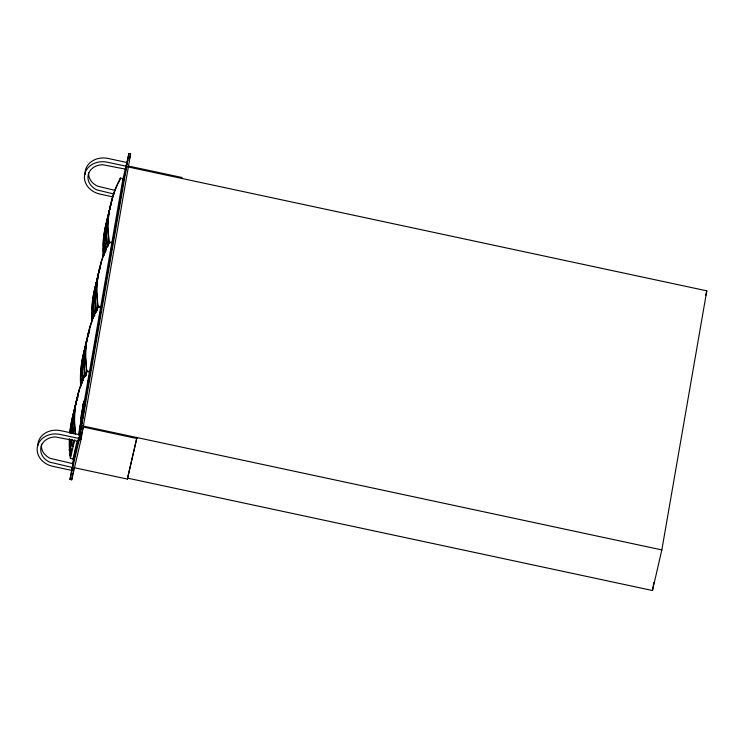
<?xml version="1.0" encoding="UTF-8"?>
<svg xmlns="http://www.w3.org/2000/svg" width="744" height="744" viewBox="0 0 744 744"><rect width="100%" height="100%" fill="white"/><g stroke="black" fill="none" stroke-linecap="round" stroke-linejoin="round"><path stroke-width="1.12" d="M71.638 433.473L72.652 428.135L72.865 432.05M79.217 391.493L79.264 390.749M88.824 333.703L88.917 332.977M71.099 433.334L71.303 428.274A342.984 184.791 13 0 1 76.316 402.755M107.545 218.745L105.871 227.301L105.276 236.471L106.346 231.83L107.48 219.21M70.382 454.156C70.234 459.755 71.656 449.181 70.382 454.156C71.452 449.162 69.22 459.271 70.373 454.314M85.811 375.209L85.765 374.437L83.988 377.822M119.375 181.834L119.44 181.359M90.489 325.574L86.099 342.826L86.825 339.152M83.03 415.394C82.519 418.379 84.212 410.297 83.309 414.073M83.681 411.637C83.133 414.771 84.863 406.512 83.96 410.325M82.342 419.644L82.956 416.64L82.463 418.723M85.439 402.058L84.844 405.034L85.225 403.434M77.674 397.752L77.757 397.277M90.424 326.449L90.377 327.202M70.141 450.287L69.276 450.101L70.875 444.149M69.276 450.101L71.861 439.592M82.035 379.849L80.436 385.801L83.021 375.292M94.014 312.982L91.679 321.036L94.265 310.527M104.439 250.774L102.839 256.736L105.425 246.227M73.842 467.613L127.364 479.071L136.738 438.476L83.207 427.01L81.096 439.211L71.722 479.815L69.992 479.443L72.084 467.399M72.475 465.158L73.656 458.313M71.815 470.403L72.484 467.502L49.578 462.108A15.866 13.364 9.8 0 1 40.985 447.06A15.866 13.364 9.8 0 1 55.391 436.942L78.511 441.406L79.18 438.504L60.18 434.44A19.428 16.359 9.8 0 0 37.507 446.316A19.428 16.359 9.8 0 0 52.815 466.339L71.815 470.403L72.466 466.646M69.35 438.439A342.984 184.791 13 0 0 70.382 458.462L73.842 459.206L74.633 454.649M75.023 452.361L75.814 447.804M72.484 467.502L73.135 463.745L50.229 458.351A15.866 13.364 9.8 0 1 41.478 444.168M78.529 434.682L83.077 408.465M83.477 406.187L83.867 403.908M84.267 401.621L89.41 371.991M89.494 371.516L100.57 307.691M100.738 306.751L111.814 242.916M111.898 242.451L122.974 178.616M71.722 479.815L72.875 473.156M73.256 470.943L73.647 468.72M79.199 436.003L80.975 425.745M81.375 423.466L81.766 421.188M82.165 418.909L83.347 412.064M83.746 409.786L90.275 372.177L86.825 371.433L85.802 375.85M88.062 381.644L90.359 371.702L101.435 307.877L97.985 307.132A342.984 184.791 13 0 0 86.899 370.968L86.137 374.279M99.305 316.879L101.593 306.937L112.679 243.102L109.219 242.367A342.984 184.791 13 0 0 98.143 306.193L97.38 309.513M110.382 253.044L112.763 242.637L123.839 178.802L120.388 178.067L119.877 180.271M78.511 441.406L79.162 437.649M114.213 194.1L96.832 189.887A15.866 13.364 9.8 0 1 88.238 174.849A15.866 13.364 9.8 0 1 102.644 164.731L125.755 169.186L126.08 167.307M78.845 439.955L79.831 434.747L60.831 430.683A19.428 16.359 9.8 0 0 37.804 445.758M126.089 167.735L127.075 162.527L108.085 158.463A19.428 16.359 9.8 0 0 85.104 174.617M69.992 479.443L79.366 438.848L128.898 153.487L130.628 153.859L128.507 166.061L182.038 177.518L181.871 178.458M83.375 426.07L128.34 167M127.364 479.071L136.905 437.537L136.738 438.476M127.531 478.132L652.46 590.513L653.846 582.524M652.46 590.513L661.835 549.918L706.8 290.839L126.62 166.628L122.304 185.433M97.371 277.828L101.5 261.218M74.977 406.894L79.245 389.837M80.724 428.191L80.547 429.325L81.905 422.797M112.8 196.983L112.93 196.258L108.503 213.761L109.229 210.078M84.425 407.461L84.174 408.828L84.788 405.815M80.873 427.447L81.431 424.805M81.756 422.657L82.184 420.713M81.487 414.148C82.658 409.191 80.371 419.281 81.542 414.324M80.836 417.905C82.007 412.967 79.748 422.899 80.891 418.082M81.831 422.918L82.398 419.811M111.293 203.503L110.968 204.944M100.133 267.803L99.808 269.244M88.889 332.577L88.564 334.01M90.396 326.049L90.07 327.481M77.59 397.529L77.729 396.877M79.236 390.349L78.697 392.637M80.752 423.81L79.682 429.139L81.635 419.346L80.826 423.336M104.207 254.997L105.099 251.128L104.709 243.26L103.37 249.063L103.695 255.889M122.909 179.425L128.898 153.487M126.406 165.428L126.74 163.978M125.755 169.186L126.424 166.284L107.434 162.22A19.428 16.359 9.8 0 0 84.76 174.105A19.428 16.359 9.8 0 0 100.068 194.119L112.353 196.751M108.791 244.106L109.303 241.893A342.984 184.791 13 0 1 120.388 178.067M129.065 160.62L130.628 153.859M93.493 317.363L93.549 307.56L92.21 313.363L92.535 320.19M82.026 383.104L82.696 380.203L82.305 372.326L80.966 378.129L81.217 383.923M70.475 439.527L69.806 442.429L70.196 450.297L71.536 444.503L71.192 439.295M70.382 458.462L74.725 439.685M84.863 404.792L85.309 402.857M83.561 412.306L84.23 409.405M72.977 459.02L77.06 441.341M82.91 416.054L83.579 413.162M82.482 418.844L82.928 416.91M73.842 459.206L78.687 438.216M72.531 465.177L78.78 438.114M79.301 435.854L81.645 425.708L661.835 549.918M72.689 465.679L73.135 463.745M78.836 439.527L79.282 437.593M80.603 438.29L83.207 427.01M705.758 295.349L706.8 290.839M112.66 197.634L112.26 199.262M101.5 261.935L101.1 263.562M112.967 196.723L113.386 195.105M101.807 261.023L102.226 259.396M90.563 325.798L92.572 319.52M97.734 275.829L99.994 267.747M88.183 333.898L84.593 349.354L87.281 338.539M77.023 398.198L73.433 413.655L77.739 396.366M79.599 389.317L83.551 378.826M78.092 395.836L78.548 394.153M112.037 200.108L111.488 201.996M110.531 206.637L109.982 208.515M100.877 264.408L100.477 265.831M99.371 270.937L98.822 272.816M89.633 329.183L89.234 330.606M88.127 335.702L87.587 337.59M78.473 393.483L77.925 395.362M76.967 400.002L76.567 401.425M89.475 330.689L89.708 329.852M113.618 194.258L117.115 185.461M102.458 258.559L106.392 248.756M111.191 202.945L106.996 220.28L109.684 209.464M110.252 206.283L111.154 203.447M100.031 267.245L95.837 284.58L98.524 273.764M87.848 335.349L88.787 332.01M75.516 404.727L76.12 402.829M92.935 318.544L94.711 314.526M117.552 184.456L118.482 182.624M95.148 313.522L97.036 310.425M118.938 181.713L119.421 181.099M107.778 246.013L108.261 245.399M72.903 446.381L72.735 446.605A3.19 0.512 -82.9 0 1 72.438 445.814L71.843 439.351M114.864 190.343L97.483 186.13A15.866 13.364 9.8 0 1 88.629 172.822M109.303 241.893L112.763 242.637M104.179 250.933L105.044 251.119M98.143 306.193L101.593 306.937M93.019 315.233L93.884 315.419M86.899 370.968L90.359 371.702M81.775 380.007L82.64 380.184M79.366 438.848L81.096 439.211M70.615 444.308L71.48 444.484M107.499 245.92C105.648 238.564 107.806 213.137 108.671 240.851A3.19 0.512 -82.9 0 1 108.698 242.851L108.615 243.734A3.19 0.512 -82.9 0 1 108.475 244.646M107.164 247.371C106.364 220.587 104.216 243.548 105.871 251.407M94.711 315.707C93.056 307.849 95.204 284.887 96.004 311.671A3.19 0.512 -82.9 0 1 96.069 312.182M75.107 434.217C74.409 411.646 72.689 424.285 73.424 433.947M83.226 378.398C82.063 369.517 84.025 351.689 84.77 376.445A3.19 0.512 -82.9 0 1 84.825 376.948M91.865 320.432A342.984 184.791 13 0 1 97.222 280.627M97.724 278.451A342.984 184.791 13 0 0 92.368 305.012C91.614 318.097 94.367 301.013 93.707 299.209A342.984 184.791 13 0 1 98.71 273.68M97.315 308.946A3.19 0.512 -82.9 0 0 97.445 308.053L97.538 307.151A3.19 0.512 -82.9 0 0 97.51 305.152C96.636 277.438 94.488 302.864 96.339 310.22A3.19 0.512 -82.9 0 0 96.404 310.713M97.157 309.755A3.19 0.512 -82.9 0 1 96.794 310.899M85.793 345.29A342.984 184.791 13 0 0 81.133 369.777C80.371 382.872 83.123 365.788 82.472 363.974A342.984 184.791 13 0 1 87.476 338.455M80.696 386.313A342.984 184.791 13 0 1 84.342 350.573M84.639 349.531A342.984 184.791 13 0 1 85.988 345.402M86.072 373.711A3.19 0.512 -82.9 0 0 86.202 372.818L86.295 371.926A3.19 0.512 -82.9 0 0 86.276 369.917C85.402 342.203 83.244 367.629 85.104 374.995A3.19 0.512 -82.9 0 0 85.16 375.488M85.913 374.53A3.19 0.512 -82.9 0 1 85.551 375.664M69.731 432.98A342.984 184.791 13 0 1 73.172 414.873M73.479 413.831A342.984 184.791 13 0 1 74.819 409.702M75.581 434.143A342.984 184.791 13 0 1 86.825 371.433M70.048 432.989A342.984 184.791 13 0 1 75.321 407.526M73.6 440.746A3.19 0.512 -82.9 0 1 73.628 442.745L73.544 443.619A3.19 0.512 -82.9 0 1 72.884 446.493M108.196 216.216A342.984 184.791 13 0 0 103.528 240.712C102.774 253.797 105.527 236.713 104.867 234.909A342.984 184.791 13 0 1 109.88 209.38M103.025 256.131A342.984 184.791 13 0 1 107.369 219.424M108.317 245.455A3.19 0.512 -82.9 0 1 108.131 246.124M71.136 451.422L71.257 452.426L71.554 448.874L71.136 451.422M71.694 429.111L71.787 429.846L74 411.869L72.308 420.667L71.694 429.111M73.2 422.583L73.293 423.327L75.507 405.341L73.814 414.138L73.2 422.583M82.854 364.811L82.947 365.546L85.16 347.569L83.468 356.367L82.854 364.811M84.36 358.283L84.453 359.027L86.667 341.04L84.974 349.847L84.36 358.283M94.097 300.037L94.19 300.781L96.404 282.804L94.711 291.602L94.097 300.037M95.604 293.517L95.697 294.252L97.91 276.275L96.218 285.073L95.604 293.517M106.764 229.217L106.857 229.952L109.07 211.975L107.378 220.773L106.764 229.217M81.803 412.13L82.538 408.763L81.803 412.13M82.454 408.372L83.189 405.006L82.454 408.372M83.105 404.615L83.84 401.249L83.105 404.615"/></g></svg>
